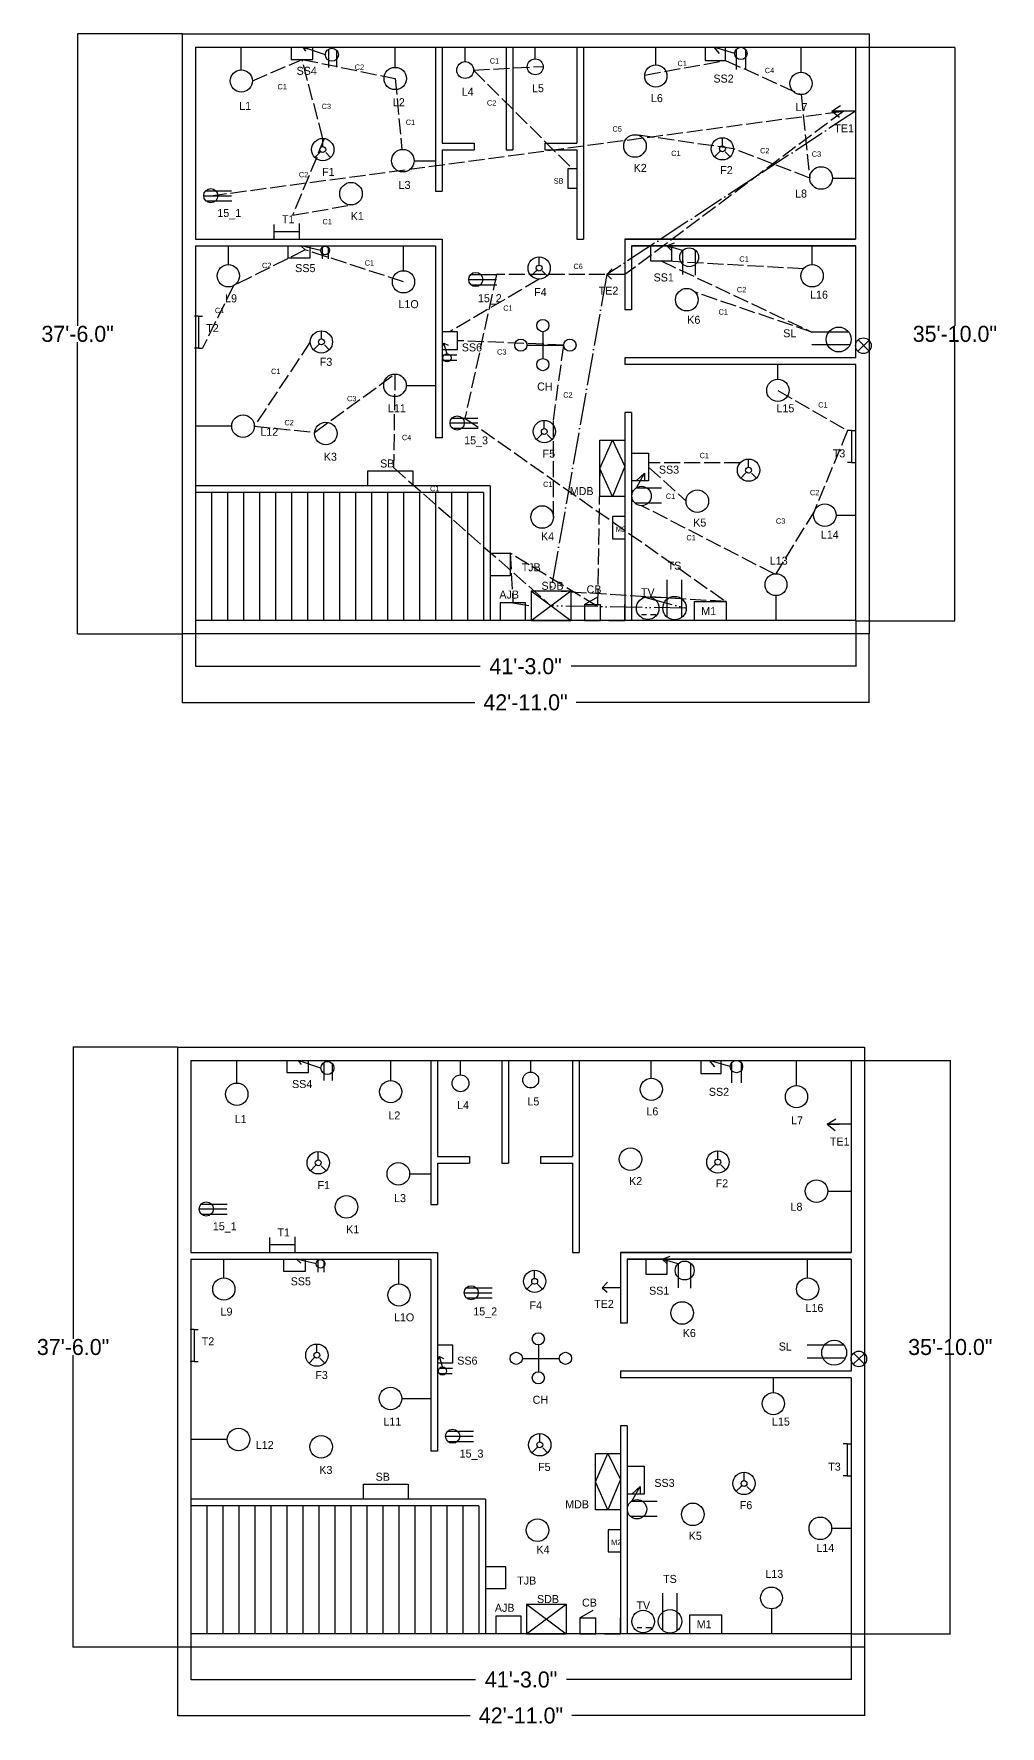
# Model space of a CAD drawing. Header units: inches. Extents: x -1719 to 837, y 4619 to 6138.
# Drawn here: x 112 to 837, y 4860 to 6129 of the extents above; entities that cross this region are included whole.
import ezdxf

# ---------------------------------------------------------------- set-up
doc = ezdxf.new("R2010")
doc.units = ezdxf.units.IN
doc.header["$MEASUREMENT"] = 0
for name, pattern in [('ACAD_ISO02W100', [15, 12, -3]), ('ACAD_ISO04W100', [30, 24, -3, 0, -3]), ('ACAD_ISO05W100', [33, 24, -3, 0, -3, 0, -3])]:
    doc.linetypes.add(name, pattern=pattern)
for name, color, linetype in [('Layer 4', 52, 'ACAD_ISO04W100'), ('Layer1', 7, 'ACAD_ISO02W100'), ('Layer2', 3, 'ACAD_ISO02W100'), ('Layer3', 1, 'ACAD_ISO02W100'), ('Layer4', 151, 'ACAD_ISO05W100'), ('Layer5', 211, 'ACAD_ISO02W100')]:
    doc.layers.add(name, color=color, linetype=linetype)
doc.dimstyles.get("Standard").update_dxf_attribs({"dimtxt": 12, "dimasz": 0.18, "dimexe": 0.18, "dimexo": 0.0625, "dimgap": 0.09, "dimtad": 0, "dimtih": 1, "dimtoh": 1, "dimdec": 1, "dimzin": 0, "dimdsep": 46, "dimlunit": 3, "dimtxsty": 'Standard', "dimcen": 0.09, "dimadec": 0, "dimazin": 0, "dimtfac": 1, "dimtdec": 1, "dimtofl": 0, "dimtmove": 0, "dimatfit": 3, "dimfxl": 1, "dimtolj": 1, "dimtzin": 0, "dimarcsym": 0})

# ---------------------------------------------------------------- blocks, each defined once
blk = doc.blocks.new('*D1')
at = {"color": 0, "lineweight": -2}
for p, q in [((230.1, 4929.1), (230.1, 4894.7)), ((725.1, 4929.1), (725.1, 4894.7)), ((230.3, 4894.9), (443.5, 4894.9)), ((724.9, 4894.9), (511.7, 4894.9))]:
    blk.add_line(p, q, dxfattribs=at)
at = {"color": 0}
for points in [[(230.3, 4894.9), (230.3, 4894.9), (230.1, 4894.9)], [(724.9, 4894.9), (724.9, 4894.9), (725.1, 4894.9)]]:
    blk.add_solid(points, dxfattribs=at)
at = {"layer": 'Defpoints', "color": 0}
for p in [(230.1, 4929.2), (725.1, 4929.2), (725.1, 4894.9)]:
    blk.add_point(p, dxfattribs=at)
at = {"color": 0, "insert": (477.6, 4894.9), "char_height": 12, "attachment_point": 5}
blk.add_mtext('\\A1;41\'-3.0"', dxfattribs=at)
blk = doc.blocks.new('*D2')
at = {"color": 0, "lineweight": -2}
for p, q in [((220, 4919.1), (220, 4867.7)), ((735, 4919.1), (735, 4867.7)), ((220.2, 4867.9), (439.4, 4867.9)), ((734.9, 4867.9), (515.6, 4867.9))]:
    blk.add_line(p, q, dxfattribs=at)
at = {"color": 0}
for points in [[(220.2, 4867.9), (220.2, 4867.8), (220, 4867.9)], [(734.9, 4867.9), (734.9, 4867.8), (735, 4867.9)]]:
    blk.add_solid(points, dxfattribs=at)
at = {"layer": 'Defpoints', "color": 0}
for p in [(220, 4919.2), (735, 4919.2), (735, 4867.9)]:
    blk.add_point(p, dxfattribs=at)
at = {"color": 0, "insert": (477.5, 4867.9), "char_height": 12, "attachment_point": 5}
blk.add_mtext('\\A1;42\'-11.0"', dxfattribs=at)
blk = doc.blocks.new('*D3')
at = {"color": 0, "lineweight": -2}
for p, q in [((220, 5369.2), (141.6, 5369.2)), ((141.7, 5369), (141.7, 5150.3)), ((141.7, 4919.3), (141.7, 5138.1)), ((220, 4919.2), (141.6, 4919.2))]:
    blk.add_line(p, q, dxfattribs=at)
at = {"color": 0}
for points in [[(141.7, 5369), (141.8, 5369), (141.7, 5369.2)], [(141.7, 4919.3), (141.8, 4919.3), (141.7, 4919.2)]]:
    blk.add_solid(points, dxfattribs=at)
at = {"layer": 'Defpoints', "color": 0}
for p in [(220, 5369.2), (141.7, 4919.2), (220, 4919.2)]:
    blk.add_point(p, dxfattribs=at)
at = {"color": 0, "insert": (141.7, 5144.2), "char_height": 12, "attachment_point": 5}
blk.add_mtext('\\A1;37\'-6.0"', dxfattribs=at)
blk = doc.blocks.new('*D4')
at = {"color": 0, "lineweight": -2}
for p, q in [((725.1, 5359.2), (799.6, 5359.2)), ((799.4, 5359), (799.4, 5150.3)), ((799.4, 4929.3), (799.4, 5138.1)), ((725.2, 4929.2), (799.6, 4929.2))]:
    blk.add_line(p, q, dxfattribs=at)
at = {"color": 0}
for points in [[(799.3, 5359), (799.4, 5359), (799.4, 5359.2)], [(799.3, 4929.3), (799.4, 4929.3), (799.4, 4929.2)]]:
    blk.add_solid(points, dxfattribs=at)
at = {"layer": 'Defpoints', "color": 0}
for p in [(725, 5359.2), (725.1, 4929.2), (799.4, 4929.2)]:
    blk.add_point(p, dxfattribs=at)
at = {"color": 0, "insert": (799.4, 5144.2), "char_height": 12, "attachment_point": 5}
blk.add_mtext('\\A1;35\'-10.0"', dxfattribs=at)
blk = doc.blocks.new('*D62')
at = {"color": 0, "lineweight": -2}
for p, q in [((233.5, 5688.9), (233.5, 5654.5)), ((728.5, 5688.9), (728.5, 5654.5)), ((233.7, 5654.7), (446.9, 5654.7)), ((728.3, 5654.7), (515.1, 5654.7))]:
    blk.add_line(p, q, dxfattribs=at)
at = {"color": 0}
for points in [[(233.7, 5654.7), (233.7, 5654.6), (233.5, 5654.7)], [(728.3, 5654.7), (728.3, 5654.6), (728.5, 5654.7)]]:
    blk.add_solid(points, dxfattribs=at)
at = {"layer": 'Defpoints', "color": 0}
for p in [(233.5, 5688.9), (728.5, 5688.9), (728.5, 5654.7)]:
    blk.add_point(p, dxfattribs=at)
at = {"color": 0, "insert": (481, 5654.7), "char_height": 12, "attachment_point": 5}
blk.add_mtext('\\A1;41\'-3.0"', dxfattribs=at)
blk = doc.blocks.new('*D63')
at = {"color": 0, "lineweight": -2}
for p, q in [((223.4, 5678.9), (223.4, 5627.4)), ((738.4, 5678.9), (738.4, 5627.4)), ((223.6, 5627.6), (442.8, 5627.6)), ((738.2, 5627.6), (519, 5627.6))]:
    blk.add_line(p, q, dxfattribs=at)
at = {"color": 0}
for points in [[(223.6, 5627.6), (223.6, 5627.6), (223.4, 5627.6)], [(738.2, 5627.6), (738.2, 5627.6), (738.4, 5627.6)]]:
    blk.add_solid(points, dxfattribs=at)
at = {"layer": 'Defpoints', "color": 0}
for p in [(223.4, 5678.9), (738.4, 5678.9), (738.4, 5627.6)]:
    blk.add_point(p, dxfattribs=at)
at = {"color": 0, "insert": (480.9, 5627.6), "char_height": 12, "attachment_point": 5}
blk.add_mtext('\\A1;42\'-11.0"', dxfattribs=at)
blk = doc.blocks.new('*D64')
at = {"color": 0, "lineweight": -2}
for p, q in [((223.4, 6128.9), (145, 6128.9)), ((145.1, 6128.7), (145.1, 5910)), ((145.1, 5679.1), (145.1, 5897.8)), ((223.4, 5678.9), (145, 5678.9))]:
    blk.add_line(p, q, dxfattribs=at)
at = {"color": 0}
for points in [[(145.1, 6128.7), (145.2, 6128.7), (145.1, 6128.9)], [(145.1, 5679.1), (145.2, 5679.1), (145.1, 5678.9)]]:
    blk.add_solid(points, dxfattribs=at)
at = {"layer": 'Defpoints', "color": 0}
for p in [(223.4, 6128.9), (145.1, 5678.9), (223.4, 5678.9)]:
    blk.add_point(p, dxfattribs=at)
at = {"color": 0, "insert": (145.1, 5903.9), "char_height": 12, "attachment_point": 5}
blk.add_mtext('\\A1;37\'-6.0"', dxfattribs=at)
blk = doc.blocks.new('*D65')
at = {"color": 0, "lineweight": -2}
for p, q in [((728.5, 6118.9), (802.9, 6118.9)), ((802.8, 6118.7), (802.8, 5910)), ((802.8, 5689.1), (802.8, 5897.8)), ((728.6, 5688.9), (802.9, 5688.9))]:
    blk.add_line(p, q, dxfattribs=at)
at = {"color": 0}
for points in [[(802.7, 6118.7), (802.8, 6118.7), (802.8, 6118.9)], [(802.7, 5689.1), (802.8, 5689.1), (802.8, 5688.9)]]:
    blk.add_solid(points, dxfattribs=at)
at = {"layer": 'Defpoints', "color": 0}
for p in [(728.4, 6118.9), (728.5, 5688.9), (802.8, 5688.9)]:
    blk.add_point(p, dxfattribs=at)
at = {"color": 0, "insert": (802.8, 5903.9), "char_height": 12, "attachment_point": 5}
blk.add_mtext('\\A1;35\'-10.0"', dxfattribs=at)

msp = doc.modelspace()

# ---------------------------------------------------------------- linework, layer by layer
for p, q in [((223.43, 6128.93), (223.43, 5678.93)), ((223.43, 6128.93), (738.43, 6128.93)), ((233.43, 6118.93), (233.43, 5974.93)), ((233.43, 6118.93), (728.43, 6118.93)), ((267.84, 6101.94), (267.84, 6118.93)), ((305.31, 6118.93), (305.31, 6109.79)), ((330.87, 6113.23), (313.97, 6118.93)), ((313.97, 6118.93), (317.34, 6117.79)), ((313.97, 6118.93), (316.08, 6115.85)), ((313.97, 6118.93), (319.87, 6118.93)), ((321.53, 6109.79), (321.53, 6118.93)), ((333.12, 6117.36), (333.12, 6103.79)), ((339.26, 6116.7), (339.26, 6103.93)), ((383.21, 6103.8), (383.21, 6118.93)), ((413.43, 6118.93), (413.43, 6010.93)), ((418.43, 6118.93), (418.43, 6046.93)), ((435.61, 6108.08), (435.61, 6118.93)), ((466.43, 6118.93), (466.43, 6041.93)), ((471.43, 6118.93), (471.43, 6041.93)), ((488.2, 6110.18), (488.2, 6118.93)), ((519.43, 6118.93), (519.43, 6046.93)), ((524.43, 6118.93), (524.43, 5974.93)), ((578.6, 6105.65), (578.6, 6118.93)), ((615.68, 6118.93), (615.68, 6109.02)), ((637.8, 6114.26), (622.04, 6118.93)), ((622.04, 6118.93), (626.02, 6114.09)), ((622.04, 6118.93), (630.91, 6118.93)), ((622.04, 6118.93), (626.47, 6118.93)), ((630.91, 6109.02), (630.91, 6118.93)), ((638.85, 6117.19), (638.85, 6102.14)), ((645.93, 6117.26), (645.93, 6102.14)), ((687.46, 6100.08), (687.46, 6118.93)), ((728.43, 6118.93), (728.43, 5974.93)), ((738.43, 6128.93), (738.43, 5678.93)), ((305.31, 6109.79), (321.53, 6109.79)), ((615.68, 6109.02), (630.91, 6109.02)), ((710.48, 6071.03), (716.99, 6075.21)), ((728.43, 6071.03), (710.48, 6071.03)), ((710.48, 6071.03), (719.45, 6071.03)), ((710.48, 6071.03), (716.36, 6066.33)), ((326.71, 6039.96), (327.36, 6040.6)), ((328.91, 6044.35), (328.91, 6050.51)), ((418.43, 6046.93), (442.43, 6046.93)), ((418.43, 6041.93), (418.43, 6010.93)), ((418.43, 6041.93), (442.43, 6041.93)), ((442.43, 6046.93), (442.43, 6041.93)), ((466.43, 6041.93), (471.43, 6041.93)), ((495.43, 6046.93), (495.43, 6041.93)), ((495.43, 6046.93), (519.43, 6046.93)), ((495.43, 6041.93), (519.43, 6041.93)), ((519.43, 6041.93), (519.43, 5974.93)), ((626.32, 6040.51), (622.61, 6036.8)), ((626.32, 6040.51), (626.97, 6041.16)), ((628.52, 6044.9), (628.52, 6051.06)), ((630.71, 6040.51), (634.43, 6036.8)), ((326.71, 6039.96), (323, 6036.25)), ((323.2, 6036.05), (323.2, 6036.05)), ((331.1, 6039.96), (334.81, 6036.25)), ((397.39, 6033.83), (413.43, 6033.83)), ((622.81, 6036.61), (622.81, 6036.61)), ((710.94, 6020.83), (728.43, 6020.83)), ((239.64, 6007.56), (260.37, 6007.56)), ((241.1, 6011.22), (260.52, 6011.22)), ((241.34, 6003.67), (260.65, 6003.67)), ((413.43, 6010.93), (418.43, 6010.93)), ((292.54, 5974.93), (292.54, 5986.08)), ((292.54, 5980.81), (311.52, 5980.81)), ((311.52, 5974.93), (311.52, 5986.7)), ((233.43, 5974.93), (413.43, 5974.93)), ((233.43, 5969.93), (233.43, 5834.72)), ((233.43, 5969.93), (413.43, 5969.93)), ((258.13, 5955.85), (258.13, 5969.93)), ((302.83, 5969.93), (302.83, 5960.87)), ((327.41, 5966.4), (312.58, 5969.93)), ((312.58, 5969.93), (315.8, 5966.93)), ((312.58, 5969.93), (316.69, 5969.93)), ((312.58, 5969.93), (316.69, 5969.93)), ((319.44, 5960.87), (319.44, 5969.93)), ((328.52, 5968.83), (328.52, 5960.15)), ((333, 5968.57), (333, 5960.15)), ((389.43, 5951.33), (389.43, 5969.93)), ((413.43, 5974.93), (418.43, 5974.93)), ((413.43, 5969.93), (413.43, 5825.93)), ((418.43, 5974.93), (418.43, 5825.93)), ((519.43, 5974.93), (524.43, 5974.93)), ((555.43, 5974.93), (555.43, 5921.93)), ((728.49, 5974.93), (555.43, 5974.93)), ((555.43, 5974.93), (728.43, 5974.93)), ((560.43, 5969.93), (560.43, 5921.93)), ((728.49, 5969.93), (560.43, 5969.93)), ((560.43, 5969.93), (728.43, 5969.93)), ((574.53, 5969.93), (574.53, 5958.63)), ((586.75, 5969.93), (592.64, 5972.16)), ((598.63, 5966.38), (586.75, 5969.93)), ((586.75, 5969.93), (590.61, 5968.77)), ((586.75, 5969.93), (590.61, 5968.77)), ((586.75, 5969.93), (590.61, 5966.28)), ((590.61, 5958.63), (590.61, 5969.93)), ((598.63, 5966.38), (598.63, 5948.44)), ((608.1, 5966.86), (608.1, 5948.05)), ((695.78, 5955.85), (695.78, 5969.93)), ((728.43, 5969.93), (728.43, 5885.93)), ((302.83, 5960.87), (319.44, 5960.87)), ((488.95, 5951.11), (489.59, 5951.75)), ((491.14, 5955.5), (491.14, 5961.66)), ((541.83, 5948.43), (545.75, 5952.72)), ((574.53, 5958.63), (590.61, 5958.63)), ((438.29, 5944.72), (459.03, 5944.72)), ((439.75, 5948.37), (459.17, 5948.37)), ((439.99, 5940.83), (459.3, 5940.83)), ((488.95, 5951.11), (485.24, 5947.4)), ((485.44, 5947.2), (485.44, 5947.2)), ((493.34, 5951.11), (497.05, 5947.4)), ((555.43, 5948.43), (541.83, 5948.43)), ((541.83, 5948.43), (545.48, 5945.09)), ((235.8, 5917.27), (232.8, 5917.27)), ((235.8, 5917.27), (235.8, 5893.27)), ((235.8, 5917.27), (238.8, 5917.27)), ((560.43, 5921.93), (555.43, 5921.93)), ((728.49, 5921.93), (728.43, 5921.93)), ((327.89, 5900.12), (327.89, 5906.28)), ((429.86, 5905.53), (418.43, 5905.53)), ((429.86, 5892.19), (429.86, 5905.53)), ((493.91, 5905.6), (493.91, 5885.47)), ((723.2, 5905.3), (695.52, 5905.3)), ((235.8, 5893.27), (232.8, 5893.27)), ((235.8, 5893.27), (238.8, 5893.27)), ((325.7, 5895.73), (321.98, 5892.02)), ((322.19, 5891.82), (322.19, 5891.82)), ((325.7, 5895.73), (326.34, 5896.37)), ((330.09, 5895.73), (333.8, 5892.02)), ((419.78, 5897), (418.43, 5894.18)), ((418.43, 5892.19), (429.86, 5892.19)), ((422.06, 5889.09), (419.78, 5897)), ((419.78, 5897), (422.91, 5895.5)), ((419.88, 5888.18), (429.45, 5888.18)), ((481.95, 5895.53), (509.64, 5895.53)), ((724.13, 5895.74), (695.52, 5895.74)), ((738.43, 5899.16), (729.96, 5891.05)), ((730.26, 5899.44), (738.43, 5891.05)), ((419.52, 5884.26), (429.31, 5884.26)), ((555.43, 5885.93), (555.43, 5880.93)), ((728.49, 5885.93), (555.43, 5885.93)), ((560.43, 5880.93), (555.43, 5880.93)), ((728.49, 5880.93), (560.43, 5880.93)), ((670.12, 5869.95), (670.12, 5880.93)), ((728.43, 5880.93), (728.43, 5688.93)), ((391.49, 5865.37), (411.08, 5865.37)), ((411.08, 5865.37), (413.43, 5865.37)), ((424.36, 5837.16), (445.09, 5837.16)), ((425.81, 5840.81), (445.24, 5840.81)), ((494.98, 5832.9), (494.98, 5839.06)), ((555.43, 5844.93), (555.43, 5688.93)), ((560.43, 5844.93), (555.43, 5844.93)), ((560.43, 5844.93), (560.43, 5688.93)), ((728.49, 5844.93), (728.43, 5844.93)), ((260.65, 5834.72), (233.43, 5834.72)), ((233.43, 5834.72), (233.43, 5711.69)), ((418.43, 5825.93), (413.43, 5825.93)), ((426.05, 5833.27), (445.37, 5833.27)), ((492.79, 5828.51), (489.08, 5824.8)), ((489.28, 5824.61), (489.28, 5824.61)), ((492.79, 5828.51), (493.43, 5829.16)), ((497.18, 5828.51), (500.89, 5824.8)), ((725.43, 5831.39), (722.43, 5831.39)), ((725.43, 5831.39), (725.43, 5807.39)), ((725.43, 5831.39), (728.43, 5831.39)), ((536.69, 5781.91), (536.69, 5824.17)), ((536.69, 5824.17), (555.43, 5824.17)), ((536.69, 5803.04), (546.06, 5824.17)), ((546.06, 5824.17), (555.43, 5804.62)), ((560.43, 5814.59), (573.15, 5814.59)), ((573.15, 5814.59), (573.15, 5793.65)), ((362.77, 5789.93), (362.77, 5801.14)), ((362.77, 5801.14), (396.33, 5801.14)), ((396.33, 5801.14), (396.33, 5789.93)), ((546.06, 5781.91), (536.69, 5803.04)), ((555.43, 5804.62), (546.06, 5781.91)), ((570.17, 5799.48), (563.96, 5793.65)), ((563.96, 5793.65), (570.17, 5799.48)), ((564.03, 5788.52), (570.17, 5799.48)), ((570.17, 5799.48), (570.17, 5793.65)), ((645.95, 5799.54), (642.24, 5795.83)), ((645.95, 5799.54), (646.59, 5800.18)), ((648.14, 5803.93), (648.14, 5810.09)), ((650.34, 5799.54), (654.05, 5795.83)), ((725.43, 5807.39), (722.43, 5807.39)), ((725.43, 5807.39), (728.43, 5807.39)), ((454.43, 5789.93), (233.49, 5789.93)), ((454.43, 5789.93), (454.43, 5688.93)), ((573.15, 5793.65), (560.43, 5793.65)), ((564.03, 5788.52), (582.89, 5788.52)), ((642.44, 5795.63), (642.44, 5795.63)), ((728.49, 5789.93), (728.43, 5789.93)), ((449.43, 5784.93), (233.49, 5784.93)), ((245.43, 5784.93), (245.43, 5688.93)), ((257.43, 5784.93), (257.43, 5688.93)), ((269.43, 5784.93), (269.43, 5688.93)), ((281.43, 5784.93), (281.43, 5688.93)), ((293.43, 5784.93), (293.43, 5688.93)), ((305.43, 5784.93), (305.43, 5688.93)), ((317.43, 5784.93), (317.43, 5688.93)), ((329.43, 5784.93), (329.43, 5688.93)), ((341.43, 5784.93), (341.43, 5688.93)), ((353.43, 5784.93), (353.43, 5688.93)), ((365.43, 5784.93), (365.43, 5688.93)), ((377.43, 5784.93), (377.43, 5688.93)), ((389.43, 5784.93), (389.43, 5688.93)), ((401.43, 5784.93), (401.43, 5688.93)), ((413.43, 5784.93), (413.43, 5688.93)), ((425.43, 5784.93), (425.43, 5688.93)), ((437.43, 5784.93), (437.43, 5688.93)), ((449.43, 5784.93), (449.43, 5688.93)), ((555.43, 5781.91), (536.69, 5781.91)), ((562.84, 5777.19), (582.89, 5777.19)), ((728.49, 5784.93), (728.43, 5784.93)), ((555.43, 5766.93), (546.16, 5766.93)), ((546.16, 5766.93), (546.16, 5750.38)), ((713.77, 5768.08), (728.43, 5768.08)), ((546.16, 5750.38), (555.43, 5750.38)), ((454.43, 5739.43), (469.38, 5739.43)), ((469.38, 5739.43), (469.38, 5722.63)), ((560.43, 5724.07), (560.43, 5724.07)), ((233.43, 5711.69), (233.49, 5678.93)), ((469.38, 5722.63), (454.43, 5722.63)), ((485.02, 5711.25), (514.82, 5711.25)), ((485.02, 5711.25), (485.02, 5688.93)), ((485.02, 5711.25), (514.82, 5688.93)), ((485.02, 5688.93), (514.82, 5711.25)), ((514.82, 5711.25), (514.82, 5688.93)), ((587.23, 5691.39), (587.23, 5719.42)), ((598.03, 5691.34), (598.03, 5719.42)), ((480.99, 5702.18), (461.93, 5702.18)), ((461.93, 5702.18), (461.93, 5688.93)), ((480.99, 5688.93), (480.99, 5702.18)), ((525.07, 5700.93), (535.15, 5706.75)), ((525.07, 5700.93), (537.07, 5700.93)), ((525.07, 5700.93), (525.07, 5688.93)), ((537.07, 5688.93), (537.07, 5700.93)), ((555.43, 5688.99), (555.43, 5700.99)), ((607.53, 5688.93), (607.53, 5703.18)), ((607.53, 5703.18), (631.33, 5703.18)), ((631.33, 5703.18), (631.33, 5688.93)), ((668.67, 5707.68), (668.67, 5688.93)), ((728.49, 5688.93), (233.49, 5688.93)), ((485.02, 5688.93), (514.82, 5688.93)), ((525.07, 5688.93), (537.07, 5688.93)), ((543.43, 5688.99), (555.43, 5688.99)), ((567.9, 5693.64), (571.51, 5693.64)), ((574.51, 5693.64), (578.65, 5693.64)), ((738.43, 5678.93), (223.43, 5678.93)), ((220.03, 5369.17), (220.03, 4919.17)), ((220.03, 5369.17), (735.03, 5369.17)), ((735.03, 5369.17), (735.03, 4919.17)), ((230.03, 5359.17), (230.03, 5215.17)), ((230.03, 5359.17), (725.03, 5359.17)), ((264.45, 5342.18), (264.45, 5359.17)), ((301.91, 5359.17), (301.91, 5350.04)), ((327.48, 5353.47), (310.58, 5359.17)), ((310.58, 5359.17), (313.95, 5358.03)), ((310.58, 5359.17), (312.68, 5356.09)), ((310.58, 5359.17), (316.47, 5359.17)), ((318.13, 5350.04), (318.13, 5359.17)), ((329.73, 5357.6), (329.73, 5344.03)), ((335.86, 5356.94), (335.86, 5344.17)), ((379.82, 5344.04), (379.82, 5359.17)), ((410.03, 5359.17), (410.03, 5251.17)), ((415.03, 5359.17), (415.03, 5287.17)), ((432.22, 5348.32), (432.22, 5359.17)), ((463.03, 5359.17), (463.03, 5282.17)), ((468.03, 5359.17), (468.03, 5282.17)), ((484.8, 5350.42), (484.8, 5359.17)), ((516.03, 5359.17), (516.03, 5287.17)), ((521.03, 5359.17), (521.03, 5215.17)), ((575.21, 5345.9), (575.21, 5359.17)), ((612.28, 5359.17), (612.28, 5349.27)), ((634.4, 5354.5), (618.64, 5359.17)), ((618.64, 5359.17), (622.63, 5354.33)), ((618.64, 5359.17), (627.51, 5359.17)), ((618.64, 5359.17), (623.07, 5359.17)), ((627.51, 5349.27), (627.51, 5359.17)), ((635.45, 5357.44), (635.45, 5342.38)), ((642.53, 5357.5), (642.53, 5342.38)), ((684.06, 5340.32), (684.06, 5359.17)), ((725.03, 5359.17), (725.03, 5215.17)), ((301.91, 5350.04), (318.13, 5350.04)), ((612.28, 5349.27), (627.51, 5349.27)), ((707.08, 5311.27), (713.6, 5315.46)), ((725.03, 5311.27), (707.08, 5311.27)), ((707.08, 5311.27), (716.06, 5311.27)), ((707.08, 5311.27), (712.96, 5306.57)), ((323.32, 5280.2), (319.6, 5276.49)), ((323.32, 5280.2), (323.96, 5280.85)), ((325.51, 5284.59), (325.51, 5290.75)), ((327.71, 5280.2), (331.42, 5276.49)), ((415.03, 5287.17), (439.03, 5287.17)), ((415.03, 5282.17), (415.03, 5251.17)), ((415.03, 5282.17), (439.03, 5282.17)), ((439.03, 5287.17), (439.03, 5282.17)), ((463.03, 5282.17), (468.03, 5282.17)), ((492.03, 5287.17), (492.03, 5282.17)), ((492.03, 5287.17), (516.03, 5287.17)), ((492.03, 5282.17), (516.03, 5282.17)), ((516.03, 5282.17), (516.03, 5215.17)), ((622.93, 5280.76), (619.22, 5277.05)), ((622.93, 5280.76), (623.57, 5281.4)), ((625.12, 5285.15), (625.12, 5291.31)), ((627.32, 5280.76), (631.03, 5277.05)), ((319.81, 5276.29), (319.81, 5276.29)), ((394, 5274.08), (410.03, 5274.08)), ((619.42, 5276.85), (619.42, 5276.85)), ((707.55, 5261.07), (725.03, 5261.07)), ((236.25, 5247.81), (256.98, 5247.81)), ((237.7, 5251.46), (257.13, 5251.46)), ((237.95, 5243.91), (257.26, 5243.91)), ((410.03, 5251.17), (415.03, 5251.17)), ((289.14, 5215.17), (289.14, 5226.32)), ((289.14, 5221.06), (308.12, 5221.06)), ((308.12, 5215.17), (308.12, 5226.95)), ((230.03, 5215.17), (410.03, 5215.17)), ((230.03, 5210.17), (410.03, 5210.17)), ((230.03, 5210.17), (230.03, 5074.96)), ((254.74, 5196.1), (254.74, 5210.17)), ((299.43, 5210.17), (299.43, 5201.11)), ((324.01, 5206.64), (309.18, 5210.17)), ((309.18, 5210.17), (312.4, 5207.18)), ((309.18, 5210.17), (313.29, 5210.17)), ((309.18, 5210.17), (313.29, 5210.17)), ((316.04, 5201.11), (316.04, 5210.17)), ((325.12, 5209.07), (325.12, 5200.4)), ((329.6, 5208.81), (329.6, 5200.4)), ((386.03, 5191.58), (386.03, 5210.17)), ((410.03, 5215.17), (415.03, 5215.17)), ((410.03, 5210.17), (410.03, 5066.17)), ((415.03, 5215.17), (415.03, 5066.17)), ((516.03, 5215.17), (521.03, 5215.17)), ((552.03, 5215.17), (552.03, 5162.17)), ((725.1, 5215.17), (552.03, 5215.17)), ((552.03, 5215.17), (725.03, 5215.17)), ((557.03, 5210.17), (557.03, 5162.17)), ((725.1, 5210.17), (557.03, 5210.17)), ((557.03, 5210.17), (725.03, 5210.17)), ((571.14, 5210.17), (571.14, 5198.87)), ((583.35, 5210.17), (589.24, 5212.41)), ((595.23, 5206.62), (583.35, 5210.17)), ((583.35, 5210.17), (587.22, 5209.01)), ((583.35, 5210.17), (587.22, 5209.01)), ((583.35, 5210.17), (587.22, 5206.53)), ((587.22, 5198.87), (587.22, 5210.17)), ((595.23, 5206.62), (595.23, 5188.69)), ((604.7, 5207.1), (604.7, 5188.29)), ((692.38, 5196.1), (692.38, 5210.17)), ((725.03, 5210.17), (725.03, 5126.17)), ((299.43, 5201.11), (316.04, 5201.11)), ((485.55, 5191.35), (481.84, 5187.64)), ((485.55, 5191.35), (486.19, 5192)), ((487.75, 5195.74), (487.75, 5201.9)), ((489.94, 5191.35), (493.65, 5187.64)), ((538.43, 5188.67), (542.36, 5192.97)), ((571.14, 5198.87), (587.22, 5198.87)), ((434.9, 5184.96), (455.63, 5184.96)), ((436.35, 5188.62), (455.78, 5188.62)), ((436.6, 5181.07), (455.91, 5181.07)), ((482.04, 5187.44), (482.04, 5187.44)), ((552.03, 5188.67), (538.43, 5188.67)), ((538.43, 5188.67), (542.08, 5185.34)), ((232.4, 5157.52), (229.4, 5157.52)), ((232.4, 5157.52), (232.4, 5133.52)), ((232.4, 5157.52), (235.4, 5157.52)), ((557.03, 5162.17), (552.03, 5162.17)), ((725.1, 5162.17), (725.03, 5162.17)), ((324.49, 5140.37), (324.49, 5146.52)), ((426.46, 5145.78), (415.03, 5145.78)), ((426.46, 5132.44), (426.46, 5145.78)), ((490.52, 5145.84), (490.52, 5125.71)), ((719.8, 5145.54), (692.12, 5145.54)), ((735.03, 5139.4), (726.57, 5131.29)), ((726.87, 5139.69), (735.03, 5131.29)), ((232.4, 5133.52), (229.4, 5133.52)), ((232.4, 5133.52), (235.4, 5133.52)), ((322.3, 5135.97), (318.59, 5132.26)), ((318.79, 5132.07), (318.79, 5132.07)), ((322.3, 5135.97), (322.94, 5136.62)), ((326.69, 5135.97), (330.4, 5132.26)), ((416.38, 5137.24), (415.03, 5134.43)), ((415.03, 5132.44), (426.46, 5132.44)), ((418.66, 5129.33), (416.38, 5137.24)), ((416.38, 5137.24), (419.51, 5135.75)), ((416.48, 5128.43), (426.05, 5128.43)), ((478.55, 5135.78), (506.24, 5135.78)), ((720.74, 5135.98), (692.12, 5135.98)), ((416.12, 5124.5), (425.92, 5124.5)), ((552.03, 5126.17), (552.03, 5121.17)), ((725.1, 5126.17), (552.03, 5126.17)), ((557.03, 5121.17), (552.03, 5121.17)), ((725.1, 5121.17), (557.03, 5121.17)), ((666.73, 5110.19), (666.73, 5121.17)), ((725.03, 5121.17), (725.03, 4929.17)), ((388.1, 5105.61), (407.69, 5105.61)), ((407.69, 5105.61), (410.03, 5105.61)), ((420.96, 5077.4), (441.69, 5077.4)), ((422.42, 5081.06), (441.84, 5081.06)), ((491.59, 5073.15), (491.59, 5079.31)), ((552.03, 5085.17), (552.03, 4929.17)), ((557.03, 5085.17), (552.03, 5085.17)), ((557.03, 5085.17), (557.03, 4929.17)), ((725.1, 5085.17), (725.03, 5085.17)), ((257.26, 5074.96), (230.03, 5074.96)), ((230.03, 5074.96), (230.03, 4951.93)), ((415.03, 5066.17), (410.03, 5066.17)), ((422.66, 5073.51), (441.97, 5073.51)), ((489.39, 5068.76), (485.68, 5065.05)), ((485.88, 5064.85), (485.88, 5064.85)), ((489.39, 5068.76), (490.04, 5069.4)), ((493.78, 5068.76), (497.49, 5065.05)), ((533.29, 5022.16), (533.29, 5064.41)), ((533.29, 5064.41), (552.03, 5064.41)), ((533.29, 5043.28), (542.66, 5064.41)), ((542.66, 5064.41), (552.03, 5044.86)), ((722.03, 5071.64), (719.03, 5071.64)), ((722.03, 5071.64), (722.03, 5047.64)), ((722.03, 5071.64), (725.03, 5071.64)), ((557.03, 5054.84), (569.75, 5054.84)), ((569.75, 5054.84), (569.75, 5033.9)), ((359.37, 5030.17), (359.37, 5041.38)), ((359.37, 5041.38), (392.93, 5041.38)), ((392.93, 5041.38), (392.93, 5030.17)), ((542.66, 5022.16), (533.29, 5043.28)), ((552.03, 5044.86), (542.66, 5022.16)), ((566.78, 5039.73), (560.56, 5033.9)), ((560.56, 5033.9), (566.78, 5039.73)), ((560.64, 5028.76), (566.78, 5039.73)), ((566.78, 5039.73), (566.78, 5033.9)), ((642.55, 5039.78), (638.84, 5036.07)), ((642.55, 5039.78), (643.2, 5040.43)), ((644.75, 5044.17), (644.75, 5050.33)), ((646.94, 5039.78), (650.66, 5036.07)), ((722.03, 5047.64), (719.03, 5047.64)), ((722.03, 5047.64), (725.03, 5047.64)), ((451.03, 5030.17), (230.1, 5030.17)), ((446.03, 5025.17), (230.1, 5025.17)), ((242.03, 5025.17), (242.03, 4929.17)), ((254.03, 5025.17), (254.03, 4929.17)), ((266.03, 5025.17), (266.03, 4929.17)), ((278.03, 5025.17), (278.03, 4929.17)), ((290.03, 5025.17), (290.03, 4929.17)), ((302.03, 5025.17), (302.03, 4929.17)), ((314.03, 5025.17), (314.03, 4929.17)), ((326.03, 5025.17), (326.03, 4929.17)), ((338.03, 5025.17), (338.03, 4929.17)), ((350.03, 5025.17), (350.03, 4929.17)), ((362.03, 5025.17), (362.03, 4929.17)), ((374.03, 5025.17), (374.03, 4929.17)), ((386.03, 5025.17), (386.03, 4929.17)), ((398.03, 5025.17), (398.03, 4929.17)), ((410.03, 5025.17), (410.03, 4929.17)), ((422.03, 5025.17), (422.03, 4929.17)), ((434.03, 5025.17), (434.03, 4929.17)), ((446.03, 5025.17), (446.03, 4929.17)), ((451.03, 5030.17), (451.03, 4929.17)), ((569.75, 5033.9), (557.03, 5033.9)), ((560.64, 5028.76), (579.49, 5028.76)), ((639.04, 5035.88), (639.04, 5035.88)), ((725.1, 5030.17), (725.03, 5030.17)), ((725.1, 5025.17), (725.03, 5025.17)), ((552.03, 5022.16), (533.29, 5022.16)), ((559.44, 5017.43), (579.49, 5017.43)), ((552.03, 5007.17), (542.76, 5007.17)), ((542.76, 5007.17), (542.76, 4990.62)), ((710.37, 5008.32), (725.03, 5008.32)), ((542.76, 4990.62), (552.03, 4990.62)), ((451.03, 4979.67), (465.99, 4979.67)), ((465.99, 4979.67), (465.99, 4962.88)), ((465.99, 4962.88), (451.03, 4962.88)), ((557.03, 4964.32), (557.03, 4964.32)), ((230.03, 4951.93), (230.1, 4919.17)), ((481.62, 4951.49), (511.43, 4951.49)), ((481.62, 4951.49), (481.62, 4929.17)), ((481.62, 4951.49), (511.43, 4929.17)), ((481.62, 4929.17), (511.43, 4951.49)), ((511.43, 4951.49), (511.43, 4929.17)), ((583.83, 4931.63), (583.83, 4959.66)), ((594.64, 4931.59), (594.64, 4959.66)), ((477.6, 4942.43), (458.54, 4942.43)), ((458.54, 4942.43), (458.54, 4929.17)), ((477.6, 4929.17), (477.6, 4942.43)), ((521.67, 4941.17), (531.75, 4947)), ((521.67, 4941.17), (533.67, 4941.17)), ((521.67, 4941.17), (521.67, 4929.17)), ((533.67, 4929.17), (533.67, 4941.17)), ((552.03, 4929.23), (552.03, 4941.23)), ((604.14, 4929.17), (604.14, 4943.42)), ((604.14, 4943.42), (627.93, 4943.42)), ((627.93, 4943.42), (627.93, 4929.17)), ((665.27, 4947.93), (665.27, 4929.17)), ((725.1, 4929.17), (230.1, 4929.17)), ((481.62, 4929.17), (511.43, 4929.17)), ((521.67, 4929.17), (533.67, 4929.17)), ((540.03, 4929.23), (552.03, 4929.23)), ((564.5, 4933.88), (568.12, 4933.88)), ((571.11, 4933.88), (575.26, 4933.88)), ((735.03, 4919.17), (220.03, 4919.17))]:
    msp.add_line(p, q)
at = {"linetype": 'ACAD_ISO02W100'}
for p, q in [((276.2, 6093.58), (313.42, 6109.79)), ((313.42, 6109.79), (383.21, 6095.44)), ((441.92, 6101.77), (494.15, 6104.53)), ((570.28, 6098.01), (630.91, 6109.02)), ((630.91, 6109.02), (687.46, 6083.37)), ((383.21, 6095.44), (388.15, 6042.26)), ((687.46, 6083.37), (694.02, 6020.83)), ((636.87, 6042.71), (564.18, 6053.19)), ((330.07, 6050.43), (306.3, 5992.91)), ((694.02, 6020.83), (636.87, 6042.71)), ((306.3, 5992.91), (350.07, 6000.59)), ((315.8, 5966.93), (261.86, 5940.03)), ((389.43, 5942.98), (315.8, 5966.93)), ((689.27, 5952.73), (582.57, 5958.63)), ((582.57, 5958.63), (695.52, 5905.3)), ((261.86, 5940.03), (238.8, 5893.27)), ((491.14, 5944.95), (424.14, 5905.53)), ((695.52, 5905.3), (608.1, 5935.18)), ((319.54, 5897.93), (277.57, 5834.72)), ((501.79, 5839.06), (509.64, 5895.53)), ((322.75, 5830.08), (383.03, 5873.83)), ((383.03, 5873.83), (381.92, 5803.77)), ((670.12, 5861.59), (722.43, 5831.39)), ((501.79, 5766.62), (501.79, 5839.06)), ((277.57, 5834.72), (322.75, 5830.08)), ((722.43, 5831.39), (697.5, 5771.32)), ((697.5, 5771.32), (668.67, 5724.07)), ((598.03, 5705.38), (572.94, 5706.65))]:
    msp.add_line(p, q, dxfattribs=at)
for centre, radius in [((335.78, 6113.23), 4.91), ((642.42, 6114.26), 4.62), ((383.21, 6095.44), 8.35), ((435.61, 6101.77), 6.31), ((488.2, 6104.22), 5.96), ((578.6, 6097.3), 8.35), ((267.84, 6093.58), 8.35), ((687.46, 6091.73), 8.35), ((562.97, 6044.82), 8.46), ((328.91, 6042.15), 8.35), ((328.91, 6042.15), 2.2), ((388.93, 6033.83), 8.46), ((628.52, 6042.71), 8.35), ((628.52, 6042.71), 2.2), ((702.48, 6020.83), 8.46), ((350.07, 6009.05), 8.46), ((244.95, 6007.56), 5.31), ((330.63, 5966.4), 3.22), ((603.63, 5961.38), 7.07), ((258.13, 5947.5), 8.35), ((491.14, 5953.3), 8.35), ((491.14, 5953.3), 2.2), ((695.78, 5947.5), 8.35), ((389.43, 5942.98), 8.35), ((443.6, 5944.72), 5.31), ((601.77, 5929.57), 8.46), ((493.91, 5910.17), 4.57), ((327.89, 5897.93), 8.35), ((715.7, 5899.74), 9.33), ((734.2, 5895.1), 5.86), ((327.89, 5897.93), 2.2), ((422.06, 5886), 3.08), ((477.38, 5895.53), 4.57), ((514.21, 5895.53), 4.57), ((493.91, 5880.9), 4.57), ((383.03, 5865.37), 8.46), ((670.12, 5861.59), 8.35), ((269.11, 5834.72), 8.46), ((331.16, 5829.21), 8.46), ((429.67, 5837.16), 5.31), ((494.98, 5830.71), 8.35), ((494.98, 5830.71), 2.2), ((648.14, 5801.74), 8.35), ((648.14, 5801.74), 2.2), ((567.91, 5782.38), 7.26), ((609.73, 5778.54), 8.46), ((493.33, 5766.62), 8.46), ((705.31, 5768.08), 8.46), ((668.67, 5715.88), 8.2), ((572.52, 5698.2), 8.46), ((592.66, 5698.31), 8.8), ((332.38, 5353.47), 4.91), ((639.02, 5354.5), 4.62), ((379.82, 5335.69), 8.35), ((432.22, 5342.01), 6.31), ((484.8, 5344.46), 5.96), ((575.21, 5337.54), 8.35), ((264.45, 5333.83), 8.35), ((684.06, 5331.97), 8.35), ((559.58, 5285.07), 8.46), ((325.51, 5282.4), 8.35), ((325.51, 5282.4), 2.2), ((385.54, 5274.08), 8.46), ((625.12, 5282.95), 8.35), ((625.12, 5282.95), 2.2), ((699.09, 5261.07), 8.46), ((346.67, 5249.3), 8.46), ((241.56, 5247.81), 5.31), ((327.23, 5206.64), 3.22), ((600.23, 5201.63), 7.07), ((254.74, 5187.74), 8.35), ((386.03, 5183.22), 8.35), ((440.21, 5184.96), 5.31), ((487.75, 5193.55), 8.35), ((487.75, 5193.55), 2.2), ((692.38, 5187.74), 8.35), ((598.38, 5169.81), 8.46), ((490.52, 5150.42), 4.57), ((324.49, 5138.17), 8.35), ((324.49, 5138.17), 2.2), ((473.98, 5135.78), 4.57), ((510.81, 5135.78), 4.57), ((712.31, 5139.98), 9.33), ((730.8, 5135.34), 5.86), ((418.66, 5126.25), 3.08), ((379.64, 5105.61), 8.46), ((490.52, 5121.14), 4.57), ((666.73, 5101.84), 8.35), ((265.72, 5074.96), 8.46), ((327.77, 5069.46), 8.46), ((426.27, 5077.4), 5.31), ((491.59, 5070.95), 8.35), ((491.59, 5070.95), 2.2), ((644.75, 5041.98), 8.35), ((644.75, 5041.98), 2.2), ((564.51, 5022.62), 7.26), ((606.34, 5018.78), 8.46), ((489.93, 5006.86), 8.46), ((701.92, 5008.32), 8.46), ((665.27, 4956.12), 8.2), ((569.12, 4938.44), 8.46), ((589.26, 4938.56), 8.8)]:
    msp.add_circle(centre, radius)
at = {"layer": 'Layer 4', "linetype": 'ACAD_ISO04W100'}
for p, q in [((728.43, 6071.03), (541.83, 5948.43)), ((541.83, 5948.43), (499.92, 5711.25))]:
    msp.add_line(p, q, dxfattribs=at)
at = {"layer": 'Layer1', "linetype": 'ACAD_ISO02W100'}
for p, q in [((328.91, 6050.51), (313.42, 6109.79)), ((441.92, 6101.77), (516.04, 6027.68)), ((509.64, 5895.53), (429.86, 5898.86)), ((641.91, 5807.3), (573.15, 5807.3)), ((573.15, 5804.12), (601.27, 5778.54)), ((667.27, 5723.95), (567.91, 5775.12))]:
    msp.add_line(p, q, dxfattribs=at)
at = {"layer": 'Layer1', "linetype": 'Continuous'}
for p, q in [((519.43, 6027.68), (512.66, 6027.68)), ((512.66, 6027.68), (512.66, 6013.13)), ((512.66, 6013.13), (519.43, 6013.13))]:
    msp.add_line(p, q, dxfattribs=at)
at = {"layer": 'Layer2', "linetype": 'ACAD_ISO02W100'}
for p, q in [((244.95, 6007.56), (719.45, 6071.03)), ((719.45, 6071.03), (555.43, 5948.43)), ((459.17, 5948.37), (435.52, 5840.81)), ((555.43, 5948.43), (459.17, 5948.37)), ((435.52, 5840.81), (631.33, 5703.18)), ((631.33, 5703.18), (499.92, 5711.25))]:
    msp.add_line(p, q, dxfattribs=at)
at = {"layer": 'Layer3', "linetype": 'ACAD_ISO02W100'}
msp.add_line((381.92, 5803.77), (499.92, 5700.09), dxfattribs=at)
at = {"layer": 'Layer4', "linetype": 'ACAD_ISO05W100'}
for p, q in [((601.46, 5698.31), (499.92, 5700.09)), ((567.44, 5707.23), (601.46, 5698.31))]:
    msp.add_line(p, q, dxfattribs=at)
at = {"layer": 'Layer5', "linetype": 'ACAD_ISO02W100'}
for p, q in [((536.69, 5803.04), (534.88, 5699.48)), ((534.88, 5699.48), (469.38, 5739.43)), ((469.38, 5739.43), (471.46, 5702.18)), ((471.46, 5702.18), (485.02, 5700.09))]:
    msp.add_line(p, q, dxfattribs=at)

# ---------------------------------------------------------------- texts
at = {"attachment_point": 1}
for s, insert, char_height in [('SS4', (309.28, 6104.21), 6), ('L5', (485.74, 6091.19), 6), ('SS2', (621.77, 6098.38), 6), ('L2', (381.48, 6080.66), 6), ('L4', (433.02, 6088.46), 6), ('L6', (574.95, 6083.71), 6), ('L1', (266.28, 6077.93), 6), ('L7', (683.41, 6077.02), 6), ('TE1', (712.45, 6061.1), 6), ('F1', (328.37, 6028.4), 6), ('K2', (561.97, 6031.43), 6), ('F2', (626.88, 6029.76), 6), ('L3', (385.77, 6018.65), 6), ('L8', (682.99, 6012.19), 6), ('15_1', (249.88, 5997.59), 6), ('T1', (298.3, 5992.91), 6), ('K1', (349.85, 5995.25), 6), ('SS5', (308.24, 5956.28), 6), ('TE2', (535.76, 5939.33), 6), ('SS1', (576.92, 5949.27), 6), ('L9', (255.7, 5933.6), 6), ('L1O', (385.67, 5929.26), 6), ('15_2', (445.19, 5933.71), 6), ('L16', (694.24, 5936.33), 6), ('K6', (602.18, 5917.49), 6), ('SL', (674.13, 5907.4), 6), ('SS6', (433.14, 5896.81), 6), ('F3', (326.7, 5886.01), 6), ('CH', (489.64, 5867.48), 6), ('L11', (377.77, 5851.14), 6), ('L12', (282.13, 5833.57), 6), ('15_3', (434.93, 5827.12), 6), ('K3', (329.71, 5814.84), 6), ('F5', (493.73, 5817.11), 6), ('T3', (711.25, 5817.34), 6), ('SB', (371.92, 5809.77), 6), ('SS3', (580.91, 5805.13), 6), ('K5', (606.65, 5765.45), 6), ('K4', (492.51, 5755.16), 6), ('M2', (548.5, 5759.51), 4), ('L14', (702.34, 5756.4), 6), ('TJB', (478.07, 5731.93), 6), ('TS', (587.45, 5733.13), 6), ('AJB', (461.31, 5711.48), 6), ('SDB', (492.9, 5718.05), 6), ('CB', (526.69, 5715.37), 6), ('TV', (567.44, 5713.23), 6), ('M1', (612.65, 5699.07), 6), ('SS4', (305.88, 5344.45), 6), ('L5', (482.34, 5331.43), 6), ('SS2', (618.37, 5338.62), 6), ('L1', (262.89, 5318.17), 6), ('L2', (378.08, 5320.9), 6), ('L4', (429.62, 5328.7), 6), ('L6', (571.56, 5323.95), 6), ('L7', (680.02, 5317.26), 6), ('TE1', (709.06, 5301.34), 6), ('F1', (324.97, 5268.64), 6), ('K2', (558.57, 5271.67), 6), ('F2', (623.48, 5270), 6), ('L3', (382.38, 5258.9), 6), ('L8', (679.6, 5252.44), 6), ('15_1', (246.49, 5237.84), 6), ('T1', (294.91, 5233.16), 6), ('K1', (346.45, 5235.5), 6), ('SS5', (304.84, 5196.53), 6), ('TE2', (532.37, 5179.58), 6), ('SS1', (573.53, 5189.52), 6), ('L9', (252.3, 5173.85), 6), ('L1O', (382.28, 5169.51), 6), ('15_2', (441.79, 5173.95), 6), ('L16', (690.85, 5176.58), 6), ('K6', (598.78, 5157.73), 6), ('SL', (670.73, 5147.64), 6), ('SS6', (429.74, 5137.06), 6), ('F3', (323.31, 5126.25), 6), ('CH', (486.25, 5107.72), 6), ('L11', (374.38, 5091.39), 6), ('L12', (278.73, 5073.81), 6), ('15_3', (431.53, 5067.37), 6), ('K3', (326.31, 5055.09), 6), ('F5', (490.34, 5057.36), 6), ('T3', (707.85, 5057.58), 6), ('SB', (368.52, 5050.01), 6), ('SS3', (577.51, 5045.37), 6), ('F6', (641.56, 5028.7), 6), ('M2', (545.11, 4999.75), 4), ('K5', (603.25, 5005.7), 6), ('K4', (489.12, 4995.4), 6), ('L14', (698.94, 4996.64), 6), ('TJB', (474.67, 4972.17), 6), ('TS', (584.06, 4973.38), 6), ('AJB', (457.92, 4951.72), 6), ('SDB', (489.5, 4958.29), 6), ('CB', (523.29, 4955.62), 6), ('TV', (564.05, 4953.47), 6), ('M1', (609.26, 4939.31), 6)]:
    msp.add_mtext(s, dxfattribs=dict(at, insert=insert, char_height=char_height))
at = {"char_height": 6, "attachment_point": 1}
for s, insert, width in [('F4', (487.37, 5938.27), 3.7721), ('T2', (241.55, 5911.28), 1.755), ('L15', (669.06, 5851.16), 0.4309), ('MDB', (514.06, 5789.09), 1.6273), ('L13', (664.09, 5736.92), 0.5134), ('F4', (483.97, 5178.51), 3.7721), ('T2', (238.16, 5151.52), 1.755), ('L15', (665.66, 5091.4), 0.4309), ('MDB', (510.67, 5029.34), 1.6273), ('L13', (660.7, 4977.16), 0.5134)]:
    msp.add_mtext(s, dxfattribs=dict(at, insert=insert, width=width))
at = {"layer": 'Layer1', "linetype": 'ACAD_ISO02W100', "char_height": 4, "attachment_point": 1}
for s, insert in [('C2', (352.84, 6105.94)), ('C1', (594.83, 6108.72)), ('C4', (660.31, 6103.46)), ('C2', (452, 6079.16)), ('C3', (328.05, 6076.52)), ('C1', (590.1, 6041.32)), ('C2', (656.78, 6043.34)), ('C3', (695.5, 6040.79)), ('C1', (360.3, 5959.18)), ('C1', (248.05, 5923.53)), ('C1', (625.61, 5922.41)), ('C3', (459.57, 5892.42)), ('C1', (290.14, 5877.86)), ('C3', (347.09, 5857.44)), ('C2', (509.11, 5860.14)), ('C2', (300.17, 5839.41)), ('C4', (388.24, 5828.24)), ('C1', (494.08, 5793.14)), ('C1', (586.1, 5784.23)), ('C1', (601.52, 5753.14))]:
    msp.add_mtext(s, dxfattribs=dict(at, insert=insert))
for s, insert, width in [('C1', (454.11, 6110.65), 0.3067), ('C1', (391.12, 6064.63), 2.4336), ('C2', (311.01, 6025.36), 0.5456), ('C2', (283.36, 5957.25), 0.8736), ('C1', (641.22, 5962.12), 1.4864), ('C2', (639.36, 5939.11), 1.858), ('C1', (464.21, 5925.24), 0.2901), ('C1', (611.41, 5814.74), 0.2909)]:
    msp.add_mtext(s, dxfattribs=dict(at, insert=insert, width=width))
at = {"layer": 'Layer1', "linetype": 'Continuous', "insert": (502.06, 6020.63), "char_height": 4, "attachment_point": 1}
msp.add_mtext('SB', dxfattribs=at)
at = {"layer": 'Layer5', "linetype": 'ACAD_ISO02W100', "char_height": 4, "attachment_point": 1}
for s, insert in [('{\\C0;C1}', (294.93, 6091.33)), ('{\\C3;C5}', (546.08, 6059.6)), ('{\\C7;C1}', (328.68, 5990.14)), ('{\\C3;C6}', (516.82, 5956.57)), ('{\\C7;C1}', (700.33, 5852.73)), ('{\\C1;C1}', (409.32, 5789.93)), ('{\\C7;C2}', (694.16, 5786.97)), ('{\\C7;C3}', (668.64, 5765.6))]:
    msp.add_mtext(s, dxfattribs=dict(at, insert=insert))
at = {"layer": 'Layer5', "linetype": 'ACAD_ISO02W100', "insert": (542.06, 5699.35), "char_height": 0.2, "width": 4.2876, "attachment_point": 1}
msp.add_mtext('T', dxfattribs=at)

# ---------------------------------------------------------------- dimensions: what is measured, and where the dimension line sits
for base, p1, p2, picture, middle in [((145.13, 5678.93), (223.43, 6128.93), (223.43, 5678.93), '*D64', (145.13, 5903.93)), ((802.77, 5688.93), (728.43, 6118.93), (728.49, 5688.93), '*D65', (802.77, 5903.93)), ((141.74, 4919.17), (220.03, 5369.17), (220.03, 4919.17), '*D3', (141.74, 5144.17)), ((799.37, 4929.17), (725.03, 5359.17), (725.1, 4929.17), '*D4', (799.37, 5144.17))]:
    dim = msp.add_linear_dim(base=base, p1=p1, p2=p2, angle=90, dimstyle='Standard')
    dim.commit()
    dim.dimension.update_dxf_attribs({"geometry": picture, "text_midpoint": middle})
for base, p1, p2, picture, middle in [((728.49, 5654.66), (233.49, 5688.93), (728.49, 5688.93), '*D62', (480.99, 5654.66)), ((738.43, 5627.61), (223.43, 5678.93), (738.43, 5678.93), '*D63', (480.93, 5627.61)), ((725.1, 4894.9), (230.1, 4929.17), (725.1, 4929.17), '*D1', (477.6, 4894.9)), ((735.03, 4867.86), (220.03, 4919.17), (735.03, 4919.17), '*D2', (477.53, 4867.86))]:
    dim = msp.add_linear_dim(base=base, p1=p1, p2=p2, dimstyle='Standard')
    dim.commit()
    dim.dimension.update_dxf_attribs({"geometry": picture, "text_midpoint": middle})

doc.saveas('drawing.dxf')
